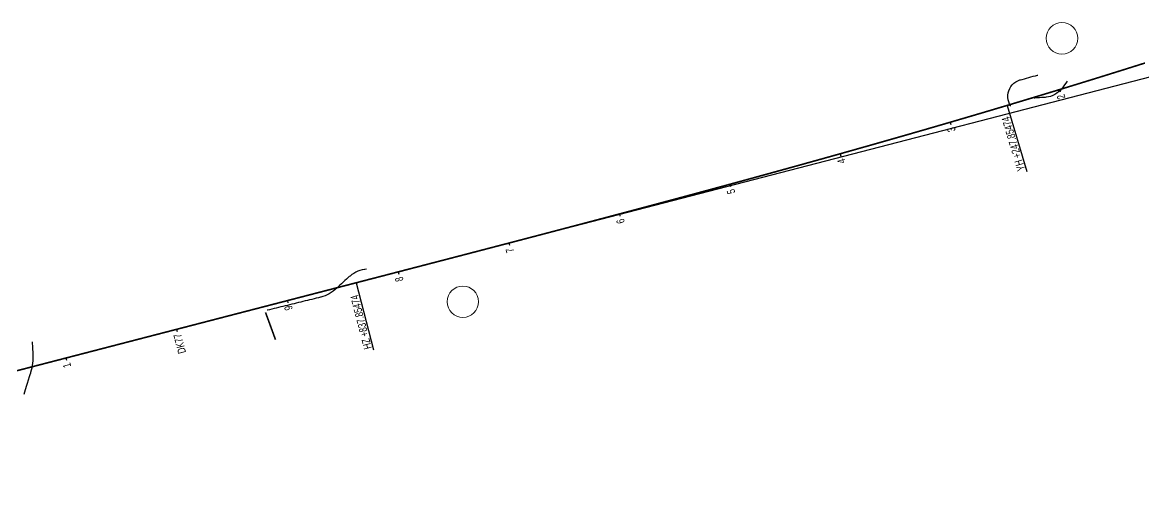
# Model space of a CAD drawing. Header units: millimetres. Extents: x 497834 to 621495, y 3353175 to 3430424.
# Drawn here: x 603013 to 603993, y 3394948 to 3395363 of the extents above; entities that cross this region are included whole.
import ezdxf

# ---------------------------------------------------------------- set-up
doc = ezdxf.new("R2010")
doc.units = ezdxf.units.MM
for name, color, linetype in [('DK改路中线', 7, 'Continuous'), ('dl2', 7, 'Continuous'), ('房屋圆', 7, 'Continuous'), ('沪乍杭打线-0.0-200.8段-施工系转设计系成果-2000坐标系-左线_中线_交点', 7, 'Continuous'), ('沪乍杭打线-0.0-200.8段-施工系转设计系成果-2000坐标系-左线_五大桩', 7, 'Continuous'), ('沪乍杭打线-0.0-200.8段-施工系转设计系成果-2000坐标系-左线_里程', 7, 'Continuous')]:
    doc.layers.add(name, color=color, linetype=linetype)
doc.styles.add('PM_LC', font='slromans.shx', dxfattribs={"width": 0.75, "bigfont": 'hztxt.shx'})
doc.styles.add('PM_QX', font='slromans.shx', dxfattribs={"width": 0.75, "bigfont": 'hztxt.shx'})

msp = doc.modelspace()

# ---------------------------------------------------------------- linework, layer by layer
at = {"layer": 'DK改路中线', "color": 3, "linetype": 'Continuous', "ltscale": 2, "flags": 128}
for points in [[(603876.86, 3395289.59, -0.512255), (603875.86, 3395291.31), (603875.09, 3395293.16), (603874.58, 3395295.09), (603874.33, 3395297.07), (603874.34, 3395299.07), (603874.62, 3395301.05), (603875.16, 3395302.98), (603875.95, 3395304.81), (603876.98, 3395306.53), (603878.23, 3395308.09), (603879.67, 3395309.47), (603881.28, 3395310.65), (603883.04, 3395311.6), (603884.91, 3395312.31), (603885.29, 3395312.43), (603886.83, 3395312.85), (603888.76, 3395313.39), (603894.54, 3395314.99), (603896.47, 3395315.52), (603898.4, 3395316.06), (603900.32, 3395316.59), (603900.44, 3395316.62)], [(603926.21, 3395311.21), (603925.02, 3395309.6), (603923.83, 3395308), (603922.63, 3395306.39), (603921.7, 3395305.14, -0.219168), (603921.44, 3395304.79), (603920.13, 3395303.27), (603918.69, 3395301.9), (603917.11, 3395300.67), (603915.41, 3395299.61), (603913.62, 3395298.72), (603911.75, 3395298.01), (603909.82, 3395297.5), (603907.85, 3395297.18), (603907.03, 3395297.11), (603905.85, 3395297.02), (603903.86, 3395296.89), (603901.86, 3395296.75), (603899.87, 3395296.61), (603897.87, 3395296.47), (603897.24, 3395296.43)], [(603313.71, 3395147.08), (603312.05, 3395146.85, 0.152575), (603311.73, 3395146.8), (603309.76, 3395146.43), (603307.84, 3395145.9), (603305.96, 3395145.22), (603304.14, 3395144.39), (603302.39, 3395143.42), (603300.73, 3395142.31), (603299.16, 3395141.07), (603298.55, 3395140.53), (603297.67, 3395139.73), (603296.2, 3395138.38), (603294.72, 3395137.03), (603293.24, 3395135.68), (603291.77, 3395134.33), (603290.29, 3395132.98), (603288.81, 3395131.63), (603287.34, 3395130.28), (603286.55, 3395129.57, -0.125828), (603285.85, 3395128.95), (603284.29, 3395127.7), (603282.65, 3395126.55), (603280.94, 3395125.52), (603279.16, 3395124.6), (603277.33, 3395123.81), (603275.44, 3395123.13), (603273.52, 3395122.59), (603273.44, 3395122.57), (603271.58, 3395122.11), (603269.64, 3395121.64), (603267.69, 3395121.16), (603265.75, 3395120.69), (603263.81, 3395120.21), (603261.86, 3395119.74), (603259.92, 3395119.26), (603257.98, 3395118.79), (603256.04, 3395118.31), (603254.09, 3395117.84), (603252.15, 3395117.36), (603250.21, 3395116.89), (603248.26, 3395116.41), (603246.32, 3395115.94), (603244.38, 3395115.46), (603242.44, 3395114.99), (603240.49, 3395114.51), (603238.55, 3395114.04), (603236.61, 3395113.56), (603234.67, 3395113.09), (603232.72, 3395112.61), (603230.78, 3395112.14), (603228.84, 3395111.66), (603226.89, 3395111.19), (603226.61, 3395111.12)], [(603014.21, 3395038), (603014.8, 3395039.91), (603015.4, 3395041.82), (603016.58, 3395045.64), (603017.18, 3395047.55), (603018.96, 3395053.28), (603019.55, 3395055.19), (603019.95, 3395056.44, 0.090758), (603020.14, 3395057.1), (603020.67, 3395059.02), (603021.13, 3395060.97), (603021.5, 3395062.94), (603021.79, 3395064.92), (603022.01, 3395066.9), (603022.14, 3395068.9), (603022.2, 3395070.9), (603022.18, 3395072.9), (603022.11, 3395074.31), (603022.08, 3395074.9), (603021.95, 3395076.89), (603021.83, 3395078.89), (603021.59, 3395082.88), (603021.55, 3395083.51)]]:
    msp.add_lwpolyline(points, format="xyb", dxfattribs=at)
at = {"layer": 'DK改路中线', "color": 3, "linetype": 'Continuous', "ltscale": 2, "const_width": 1.4, "flags": 128}
for points in [[(603876.59, 3395290), (603876.31, 3395290.4)], [(603234.01, 3395085.47), (603233.32, 3395087.35), (603232.63, 3395089.23), (603231.95, 3395091.1), (603231.26, 3395092.98), (603230.57, 3395094.86), (603229.88, 3395096.74), (603229.19, 3395098.61), (603228.5, 3395100.49), (603227.81, 3395102.37), (603227.12, 3395104.25), (603226.43, 3395106.12), (603225.74, 3395108), (603225.27, 3395109.29)]]:
    msp.add_lwpolyline(points, dxfattribs=at)
at = {"layer": 'dl2', "color": 3, "linetype": 'Continuous', "ltscale": 2, "const_width": 1.4, "flags": 128}
msp.add_lwpolyline([(603994.24, 3395327.15), (603993.28, 3395326.84), (603992.33, 3395326.54), (603991.38, 3395326.24), (603990.42, 3395325.94), (603989.47, 3395325.64), (603989.47, 3395325.64), (603988.52, 3395325.34), (603987.56, 3395325.04), (603986.61, 3395324.74), (603985.66, 3395324.44), (603984.7, 3395324.14), (603984.7, 3395324.14), (603983.75, 3395323.84), (603982.79, 3395323.54), (603981.84, 3395323.24), (603980.89, 3395322.94), (603979.93, 3395322.64), (603979.93, 3395322.64), (603978.98, 3395322.34), (603978.02, 3395322.04), (603977.07, 3395321.74), (603976.11, 3395321.44), (603975.16, 3395321.14), (603975.16, 3395321.14), (603974.21, 3395320.84), (603973.25, 3395320.55), (603972.3, 3395320.25), (603971.34, 3395319.95), (603970.39, 3395319.65), (603970.39, 3395319.65), (603969.43, 3395319.35), (603968.48, 3395319.05), (603967.53, 3395318.76), (603966.57, 3395318.46), (603965.62, 3395318.16), (603965.61, 3395318.16), (603964.66, 3395317.86), (603963.71, 3395317.56), (603962.75, 3395317.27), (603961.8, 3395316.97), (603960.84, 3395316.67), (603960.84, 3395316.67), (603959.89, 3395316.38), (603958.93, 3395316.08), (603957.98, 3395315.78), (603957.02, 3395315.48), (603956.07, 3395315.19), (603956.07, 3395315.19), (603955.11, 3395314.89), (603954.16, 3395314.6), (603953.2, 3395314.3), (603952.25, 3395314), (603951.29, 3395313.71), (603951.29, 3395313.71), (603950.34, 3395313.41), (603949.38, 3395313.11), (603948.43, 3395312.82), (603947.47, 3395312.52), (603946.52, 3395312.23), (603946.51, 3395312.23), (603945.56, 3395311.93), (603944.6, 3395311.64), (603943.65, 3395311.34), (603942.69, 3395311.05), (603941.74, 3395310.75), (603941.74, 3395310.75), (603940.78, 3395310.46), (603939.83, 3395310.16), (603938.87, 3395309.87), (603937.92, 3395309.57), (603936.96, 3395309.28), (603936.96, 3395309.28), (603936, 3395308.99), (603935.05, 3395308.69), (603934.09, 3395308.4), (603933.14, 3395308.1), (603932.18, 3395307.81), (603932.18, 3395307.81), (603931.22, 3395307.52), (603930.27, 3395307.22), (603929.31, 3395306.93), (603928.36, 3395306.64), (603927.4, 3395306.34), (603927.4, 3395306.34), (603926.44, 3395306.05), (603925.49, 3395305.76), (603924.53, 3395305.47), (603923.58, 3395305.17), (603922.62, 3395304.88), (603922.62, 3395304.88), (603921.66, 3395304.59), (603920.71, 3395304.3), (603919.75, 3395304), (603918.79, 3395303.71), (603917.84, 3395303.42), (603917.84, 3395303.42), (603916.88, 3395303.13), (603915.92, 3395302.84), (603914.97, 3395302.55), (603914.01, 3395302.25), (603913.05, 3395301.96), (603913.05, 3395301.96), (603912.1, 3395301.67), (603911.14, 3395301.38), (603910.18, 3395301.09), (603909.23, 3395300.8), (603908.27, 3395300.51), (603908.27, 3395300.51), (603907.31, 3395300.22), (603906.36, 3395299.93), (603905.4, 3395299.64), (603904.44, 3395299.35), (603903.49, 3395299.06), (603903.49, 3395299.06), (603902.53, 3395298.77), (603901.57, 3395298.48), (603900.61, 3395298.19), (603899.66, 3395297.9), (603898.7, 3395297.61), (603898.7, 3395297.61), (603897.74, 3395297.32), (603896.79, 3395297.03), (603895.83, 3395296.74), (603894.87, 3395296.45), (603893.91, 3395296.16), (603893.91, 3395296.16), (603892.96, 3395295.88), (603892, 3395295.59), (603891.04, 3395295.3), (603890.08, 3395295.01), (603889.13, 3395294.72), (603889.13, 3395294.72), (603888.17, 3395294.43), (603887.21, 3395294.15), (603886.25, 3395293.86), (603885.3, 3395293.57), (603884.34, 3395293.28), (603884.34, 3395293.28), (603883.38, 3395292.99), (603882.42, 3395292.71), (603881.46, 3395292.42), (603880.51, 3395292.13), (603879.55, 3395291.85), (603879.55, 3395291.84), (603878.59, 3395291.56), (603877.63, 3395291.27), (603876.68, 3395290.99), (603875.72, 3395290.7), (603874.76, 3395290.41), (603874.76, 3395290.41), (603873.81, 3395290.13), (603872.85, 3395289.84), (603871.89, 3395289.55), (603870.93, 3395289.27), (603869.97, 3395288.98), (603869.01, 3395288.7), (603868.06, 3395288.41), (603867.1, 3395288.13), (603866.14, 3395287.84), (603865.18, 3395287.56), (603864.22, 3395287.27), (603863.26, 3395286.99), (603862.31, 3395286.7), (603861.35, 3395286.42), (603860.39, 3395286.13), (603859.43, 3395285.85), (603858.47, 3395285.56), (603857.51, 3395285.28), (603856.55, 3395284.99), (603855.59, 3395284.71), (603854.64, 3395284.43), (603853.68, 3395284.14), (603852.72, 3395283.86), (603851.76, 3395283.57), (603850.8, 3395283.29), (603849.84, 3395283.01), (603848.88, 3395282.72), (603847.92, 3395282.44), (603846.96, 3395282.16), (603846.01, 3395281.87), (603845.05, 3395281.59), (603844.09, 3395281.31), (603843.13, 3395281.03), (603842.17, 3395280.74), (603841.21, 3395280.46), (603840.25, 3395280.18), (603839.29, 3395279.9), (603838.33, 3395279.62), (603837.37, 3395279.33), (603836.41, 3395279.05), (603835.45, 3395278.77), (603834.49, 3395278.49), (603833.53, 3395278.21), (603832.57, 3395277.93), (603831.61, 3395277.64), (603830.65, 3395277.36), (603829.69, 3395277.08), (603828.73, 3395276.8), (603827.78, 3395276.52), (603826.82, 3395276.24), (603825.86, 3395275.96), (603824.9, 3395275.68), (603823.94, 3395275.4), (603822.98, 3395275.12), (603822.02, 3395274.84), (603821.06, 3395274.56), (603820.1, 3395274.28), (603819.14, 3395274), (603818.18, 3395273.72), (603817.22, 3395273.44), (603816.26, 3395273.16), (603815.3, 3395272.88), (603814.34, 3395272.6), (603813.37, 3395272.32), (603812.41, 3395272.04), (603811.45, 3395271.76), (603810.49, 3395271.48), (603809.53, 3395271.21), (603808.57, 3395270.93), (603807.61, 3395270.65), (603806.65, 3395270.37), (603805.69, 3395270.09), (603804.73, 3395269.81), (603803.77, 3395269.53), (603802.81, 3395269.26), (603801.85, 3395268.98), (603800.89, 3395268.7), (603799.93, 3395268.42), (603798.97, 3395268.15), (603798.01, 3395267.87), (603797.05, 3395267.59), (603796.09, 3395267.31), (603795.12, 3395267.04), (603794.16, 3395266.76), (603793.2, 3395266.48), (603792.24, 3395266.21), (603791.28, 3395265.93), (603790.32, 3395265.65), (603789.36, 3395265.38), (603788.4, 3395265.1), (603787.44, 3395264.82), (603786.48, 3395264.55), (603785.51, 3395264.27), (603784.55, 3395263.99), (603783.59, 3395263.72), (603782.63, 3395263.44), (603781.67, 3395263.17), (603780.71, 3395262.89), (603779.75, 3395262.62), (603778.79, 3395262.34), (603777.82, 3395262.06), (603776.86, 3395261.79), (603775.9, 3395261.51), (603774.94, 3395261.24), (603773.98, 3395260.96), (603773.02, 3395260.69), (603772.06, 3395260.41), (603771.09, 3395260.14), (603770.13, 3395259.87), (603769.17, 3395259.59), (603768.21, 3395259.32), (603767.25, 3395259.04), (603766.29, 3395258.77), (603765.32, 3395258.49), (603764.36, 3395258.22), (603763.4, 3395257.95), (603762.44, 3395257.67), (603761.48, 3395257.4), (603760.52, 3395257.13), (603759.55, 3395256.85), (603758.59, 3395256.58), (603757.63, 3395256.31), (603756.67, 3395256.03), (603755.71, 3395255.76), (603754.74, 3395255.49), (603753.78, 3395255.21), (603752.82, 3395254.94), (603751.86, 3395254.67), (603750.9, 3395254.39), (603749.93, 3395254.12), (603748.97, 3395253.85), (603748.01, 3395253.58), (603747.05, 3395253.31), (603746.08, 3395253.03), (603745.12, 3395252.76), (603744.16, 3395252.49), (603743.2, 3395252.22), (603742.24, 3395251.95), (603741.27, 3395251.67), (603740.31, 3395251.4), (603739.35, 3395251.13), (603738.39, 3395250.86), (603737.42, 3395250.59), (603736.46, 3395250.32), (603735.5, 3395250.05), (603734.54, 3395249.77), (603733.57, 3395249.5), (603732.61, 3395249.23), (603731.65, 3395248.96), (603730.69, 3395248.69), (603729.72, 3395248.42), (603728.76, 3395248.15), (603727.8, 3395247.88), (603726.83, 3395247.61), (603725.87, 3395247.34), (603724.91, 3395247.07), (603723.95, 3395246.8), (603722.98, 3395246.53), (603722.02, 3395246.26), (603721.06, 3395245.99), (603720.09, 3395245.72), (603719.13, 3395245.45), (603718.17, 3395245.18), (603717.21, 3395244.91), (603716.24, 3395244.64), (603715.28, 3395244.37), (603714.32, 3395244.1), (603713.35, 3395243.83), (603712.39, 3395243.56), (603711.43, 3395243.3), (603710.46, 3395243.03), (603709.5, 3395242.76), (603708.54, 3395242.49), (603707.57, 3395242.22), (603706.61, 3395241.95), (603705.65, 3395241.68), (603704.68, 3395241.42), (603703.72, 3395241.15), (603702.76, 3395240.88), (603701.79, 3395240.61), (603700.83, 3395240.34), (603699.87, 3395240.08), (603698.9, 3395239.81), (603697.94, 3395239.54), (603696.98, 3395239.27), (603696.01, 3395239), (603695.05, 3395238.74), (603694.09, 3395238.47), (603693.12, 3395238.2), (603692.16, 3395237.94), (603691.19, 3395237.67), (603690.23, 3395237.4), (603689.27, 3395237.13), (603688.3, 3395236.87), (603687.34, 3395236.6), (603686.38, 3395236.33), (603685.41, 3395236.07), (603684.45, 3395235.8), (603683.48, 3395235.53), (603682.52, 3395235.27), (603681.56, 3395235), (603680.59, 3395234.73), (603679.63, 3395234.47), (603678.67, 3395234.2), (603677.7, 3395233.94), (603676.74, 3395233.67), (603675.77, 3395233.4), (603674.81, 3395233.14), (603673.85, 3395232.87), (603672.88, 3395232.61), (603671.92, 3395232.34), (603670.95, 3395232.08), (603669.99, 3395231.81), (603669.02, 3395231.55), (603668.06, 3395231.28), (603667.1, 3395231.01), (603666.13, 3395230.75), (603665.17, 3395230.48), (603664.2, 3395230.22), (603663.24, 3395229.95), (603662.28, 3395229.69), (603661.31, 3395229.43), (603660.35, 3395229.16), (603659.38, 3395228.9), (603658.42, 3395228.63), (603657.45, 3395228.37), (603656.49, 3395228.1), (603655.52, 3395227.84), (603654.56, 3395227.57), (603653.6, 3395227.31), (603652.63, 3395227.05), (603651.67, 3395226.78), (603650.7, 3395226.52), (603649.74, 3395226.25), (603648.77, 3395225.99), (603647.81, 3395225.73), (603646.84, 3395225.46), (603645.88, 3395225.2), (603644.91, 3395224.94), (603643.95, 3395224.67), (603642.98, 3395224.41), (603642.02, 3395224.15), (603641.06, 3395223.88), (603640.09, 3395223.62), (603639.13, 3395223.36), (603638.16, 3395223.09), (603637.2, 3395222.83), (603636.23, 3395222.57), (603635.27, 3395222.31), (603634.3, 3395222.04), (603633.34, 3395221.78), (603632.37, 3395221.52), (603631.41, 3395221.25), (603630.44, 3395220.99), (603629.48, 3395220.73), (603628.51, 3395220.47), (603627.55, 3395220.21), (603626.58, 3395219.94), (603625.62, 3395219.68), (603624.65, 3395219.42), (603623.69, 3395219.16), (603622.72, 3395218.9), (603621.76, 3395218.63), (603620.79, 3395218.37), (603619.83, 3395218.11), (603618.86, 3395217.85), (603617.9, 3395217.59), (603616.93, 3395217.33), (603615.97, 3395217.06), (603615, 3395216.8), (603614.03, 3395216.54), (603613.07, 3395216.28), (603612.1, 3395216.02), (603611.14, 3395215.76), (603610.17, 3395215.5), (603609.21, 3395215.24), (603608.24, 3395214.98), (603607.28, 3395214.71), (603606.31, 3395214.45), (603605.35, 3395214.19), (603604.38, 3395213.93), (603603.42, 3395213.67), (603602.45, 3395213.41), (603601.48, 3395213.15), (603600.52, 3395212.89), (603599.55, 3395212.63), (603598.59, 3395212.37), (603597.62, 3395212.11), (603596.66, 3395211.85), (603595.69, 3395211.59), (603594.73, 3395211.33), (603593.76, 3395211.07), (603592.79, 3395210.81), (603591.83, 3395210.55), (603590.86, 3395210.29), (603589.9, 3395210.03), (603588.93, 3395209.77), (603587.97, 3395209.51), (603587, 3395209.25), (603586.03, 3395208.99), (603585.07, 3395208.73), (603584.1, 3395208.47), (603583.14, 3395208.21), (603582.17, 3395207.96), (603581.21, 3395207.7), (603580.24, 3395207.44), (603579.27, 3395207.18), (603578.31, 3395206.92), (603577.34, 3395206.66), (603576.38, 3395206.4), (603575.41, 3395206.14), (603574.44, 3395205.88), (603573.48, 3395205.62), (603572.51, 3395205.37), (603571.55, 3395205.11), (603570.58, 3395204.85), (603569.61, 3395204.59), (603568.65, 3395204.33), (603567.68, 3395204.07), (603566.72, 3395203.82), (603565.75, 3395203.56), (603564.78, 3395203.3), (603563.82, 3395203.04), (603562.85, 3395202.78), (603561.89, 3395202.52), (603560.92, 3395202.27), (603559.95, 3395202.01), (603558.99, 3395201.75), (603558.02, 3395201.49), (603557.05, 3395201.24), (603556.09, 3395200.98), (603555.12, 3395200.72), (603554.16, 3395200.46), (603553.19, 3395200.2), (603552.22, 3395199.95), (603551.26, 3395199.69), (603550.29, 3395199.43), (603549.32, 3395199.17), (603548.36, 3395198.92), (603547.39, 3395198.66), (603546.43, 3395198.4), (603545.46, 3395198.15), (603544.49, 3395197.89), (603543.53, 3395197.63), (603542.56, 3395197.38), (603541.59, 3395197.12), (603540.63, 3395196.86), (603539.66, 3395196.6), (603538.69, 3395196.35), (603537.73, 3395196.09), (603536.76, 3395195.83), (603535.79, 3395195.58), (603534.83, 3395195.32), (603533.86, 3395195.06), (603532.9, 3395194.81), (603531.93, 3395194.55), (603530.96, 3395194.3), (603530, 3395194.04), (603529.03, 3395193.78), (603528.06, 3395193.53), (603527.1, 3395193.27), (603526.13, 3395193.01), (603525.16, 3395192.76), (603524.2, 3395192.5), (603523.23, 3395192.25), (603522.26, 3395191.99), (603521.3, 3395191.73), (603520.33, 3395191.48), (603519.36, 3395191.22), (603518.4, 3395190.97), (603517.43, 3395190.71), (603516.46, 3395190.45), (603515.5, 3395190.2), (603514.53, 3395189.94), (603513.56, 3395189.69), (603512.59, 3395189.43), (603511.63, 3395189.18), (603510.66, 3395188.92), (603509.69, 3395188.67), (603508.73, 3395188.41), (603507.76, 3395188.16), (603506.79, 3395187.9), (603505.83, 3395187.65), (603504.86, 3395187.39), (603503.89, 3395187.13), (603502.93, 3395186.88), (603501.96, 3395186.62), (603500.99, 3395186.37), (603500.03, 3395186.11), (603499.06, 3395185.86), (603498.09, 3395185.6), (603497.12, 3395185.35), (603496.16, 3395185.1), (603495.19, 3395184.84), (603494.22, 3395184.59), (603493.26, 3395184.33), (603492.29, 3395184.08), (603491.32, 3395183.82), (603490.36, 3395183.57), (603489.39, 3395183.31), (603488.42, 3395183.06), (603487.45, 3395182.8), (603486.49, 3395182.55), (603485.52, 3395182.3), (603484.55, 3395182.04), (603483.59, 3395181.79), (603482.62, 3395181.53), (603481.65, 3395181.28), (603480.68, 3395181.02), (603479.72, 3395180.77), (603478.75, 3395180.52), (603477.78, 3395180.26), (603476.82, 3395180.01), (603475.85, 3395179.75), (603474.88, 3395179.5), (603473.91, 3395179.25), (603472.95, 3395178.99), (603471.98, 3395178.74), (603471.01, 3395178.48), (603470.04, 3395178.23), (603469.08, 3395177.98), (603468.11, 3395177.72), (603467.14, 3395177.47), (603466.18, 3395177.22), (603465.21, 3395176.96), (603464.24, 3395176.71), (603463.27, 3395176.45), (603462.31, 3395176.2), (603461.34, 3395175.95), (603460.37, 3395175.69), (603459.4, 3395175.44), (603458.44, 3395175.19), (603457.47, 3395174.93), (603456.5, 3395174.68), (603455.53, 3395174.43), (603454.57, 3395174.17), (603453.6, 3395173.92), (603452.63, 3395173.67), (603451.67, 3395173.42), (603450.7, 3395173.16), (603449.73, 3395172.91), (603448.76, 3395172.66), (603447.8, 3395172.4), (603446.83, 3395172.15), (603445.86, 3395171.9), (603444.89, 3395171.64), (603443.93, 3395171.39), (603442.96, 3395171.14), (603441.99, 3395170.89), (603441.02, 3395170.63), (603440.06, 3395170.38), (603439.09, 3395170.13), (603438.12, 3395169.87), (603437.15, 3395169.62), (603436.19, 3395169.37), (603435.22, 3395169.12), (603434.25, 3395168.86), (603433.28, 3395168.61), (603432.31, 3395168.36), (603431.35, 3395168.11), (603430.38, 3395167.85), (603429.41, 3395167.6), (603428.44, 3395167.35), (603427.48, 3395167.1), (603426.51, 3395166.84), (603425.54, 3395166.59), (603424.57, 3395166.34), (603423.61, 3395166.09), (603422.64, 3395165.83), (603421.67, 3395165.58), (603420.7, 3395165.33), (603419.74, 3395165.08), (603418.77, 3395164.83), (603417.8, 3395164.57), (603416.83, 3395164.32), (603415.86, 3395164.07), (603414.9, 3395163.82), (603413.93, 3395163.56), (603412.96, 3395163.31), (603411.99, 3395163.06), (603411.03, 3395162.81), (603410.06, 3395162.56), (603409.09, 3395162.3), (603408.12, 3395162.05), (603407.16, 3395161.8), (603406.19, 3395161.55), (603405.22, 3395161.3), (603404.25, 3395161.05), (603403.28, 3395160.79), (603402.32, 3395160.54), (603401.35, 3395160.29), (603400.38, 3395160.04), (603399.41, 3395159.79), (603398.45, 3395159.53), (603397.48, 3395159.28), (603396.51, 3395159.03), (603395.54, 3395158.78), (603394.57, 3395158.53), (603393.61, 3395158.28), (603392.64, 3395158.02), (603391.67, 3395157.77), (603390.7, 3395157.52), (603389.74, 3395157.27), (603388.77, 3395157.02), (603387.8, 3395156.77), (603386.83, 3395156.52), (603385.86, 3395156.26), (603384.9, 3395156.01), (603383.93, 3395155.76), (603382.96, 3395155.51), (603381.99, 3395155.26), (603381.02, 3395155.01), (603380.06, 3395154.76), (603379.09, 3395154.5), (603378.12, 3395154.25), (603377.15, 3395154), (603376.18, 3395153.75), (603375.22, 3395153.5), (603374.25, 3395153.25), (603373.28, 3395153), (603372.31, 3395152.74), (603371.35, 3395152.49), (603370.38, 3395152.24), (603369.41, 3395151.99), (603368.44, 3395151.74), (603367.47, 3395151.49), (603366.51, 3395151.24), (603365.54, 3395150.99), (603364.57, 3395150.74), (603363.6, 3395150.48), (603362.63, 3395150.23), (603361.67, 3395149.98), (603360.7, 3395149.73), (603359.73, 3395149.48), (603358.76, 3395149.23), (603357.79, 3395148.98), (603356.83, 3395148.73), (603355.86, 3395148.48), (603354.89, 3395148.22), (603353.92, 3395147.97), (603352.95, 3395147.72), (603351.99, 3395147.47), (603351.02, 3395147.22), (603350.05, 3395146.97), (603349.08, 3395146.72), (603348.11, 3395146.47), (603347.15, 3395146.22), (603346.18, 3395145.97), (603345.21, 3395145.71), (603344.24, 3395145.46), (603343.27, 3395145.21), (603342.31, 3395144.96), (603341.34, 3395144.71), (603340.37, 3395144.46), (603339.4, 3395144.21), (603338.43, 3395143.96), (603337.47, 3395143.71), (603336.5, 3395143.46), (603335.53, 3395143.21), (603334.56, 3395142.95), (603333.59, 3395142.7), (603332.63, 3395142.45), (603331.66, 3395142.2), (603330.69, 3395141.95), (603329.72, 3395141.7), (603328.75, 3395141.45), (603327.79, 3395141.2), (603326.82, 3395140.95), (603325.85, 3395140.7), (603324.88, 3395140.45), (603323.91, 3395140.2), (603322.95, 3395139.94), (603321.98, 3395139.69), (603321.01, 3395139.44), (603320.04, 3395139.19), (603319.07, 3395138.94), (603318.11, 3395138.69), (603317.14, 3395138.44), (603316.17, 3395138.19), (603315.2, 3395137.94), (603314.23, 3395137.69), (603313.27, 3395137.44), (603312.3, 3395137.19), (603311.33, 3395136.94), (603310.36, 3395136.68), (603309.39, 3395136.43), (603308.42, 3395136.18), (603307.46, 3395135.93), (603306.49, 3395135.68), (603305.52, 3395135.43), (603304.55, 3395135.18), (602582.95, 3394948.26)], dxfattribs=at)
at = {"layer": '房屋圆', "lineweight": 0}
for centre, radius in [((603921.67, 3395348.76), 13.82), ((603397.81, 3395118.64), 13.67)]:
    msp.add_circle(centre, radius, dxfattribs=at)
at = {"layer": '沪乍杭打线-0.0-200.8段-施工系转设计系成果-2000坐标系-左线_中线_交点', "color": 6, "linetype": 'Continuous', "ltscale": 2}
msp.add_line((604142.98, 3395352.36), (603304.55, 3395135.18), dxfattribs=at)
at = {"layer": '沪乍杭打线-0.0-200.8段-施工系转设计系成果-2000坐标系-左线_五大桩', "color": 5, "linetype": 'Continuous', "ltscale": 2}
for p, q in [((603873.81, 3395290.13), (603891.05, 3395232.4)), ((603304.55, 3395135.18), (603319.76, 3395076.47))]:
    msp.add_line(p, q, dxfattribs=at)
at = {"layer": '沪乍杭打线-0.0-200.8段-施工系转设计系成果-2000坐标系-左线_里程', "color": 5, "linetype": 'Continuous', "ltscale": 2}
for p, q in [((603919.62, 3395303.96), (603920.2, 3395302.05)), ((603823.8, 3395275.36), (603824.36, 3395273.44)), ((603727.66, 3395247.84), (603728.2, 3395245.91)), ((603631.27, 3395221.22), (603631.79, 3395219.29)), ((603534.69, 3395195.28), (603535.2, 3395193.35)), ((603437.98, 3395169.84), (603438.49, 3395167.9)), ((603341.2, 3395144.67), (603341.7, 3395142.74)), ((603244.37, 3395119.59), (603244.87, 3395117.65)), ((603147.52, 3395094.5), (603148.02, 3395092.57)), ((603050.67, 3395069.41), (603051.17, 3395067.48))]:
    msp.add_line(p, q, dxfattribs=at)

# ---------------------------------------------------------------- texts
at = {"layer": '沪乍杭打线-0.0-200.8段-施工系转设计系成果-2000坐标系-左线_五大桩', "color": 5, "style": 'PM_QX', "width": 0.75}
for s, rotation, p in [('YH +247.85474', 106.6352, (603889.52, 3395234.03)), ('HZ +837.85474', 104.52239, (603318.29, 3395078.15))]:
    msp.add_text(s, height=7, rotation=rotation, dxfattribs=at).set_placement(p)
at = {"layer": '沪乍杭打线-0.0-200.8段-施工系转设计系成果-2000坐标系-左线_里程', "color": 2, "style": 'PM_LC', "width": 0.75}
for s, rotation, p in [('2', 106.97794, (603924.75, 3395296.75)), ('3', 106.27824, (603828.84, 3395268.08)), ('4', 105.68603, (603732.62, 3395240.51)), ('5', 105.21521, (603636.17, 3395213.85)), ('6', 104.86578, (603539.55, 3395187.88)), ('7', 104.63774, (603442.81, 3395162.42)), ('8', 104.53109, (603346.02, 3395137.25)), ('9', 104.52239, (603249.18, 3395112.16)), ('DK77', 104.52239, (603155.83, 3395074.33)), ('1', 104.52239, (603055.48, 3395061.99))]:
    msp.add_text(s, height=7, rotation=rotation, dxfattribs=at).set_placement(p)

doc.saveas('drawing.dxf')
